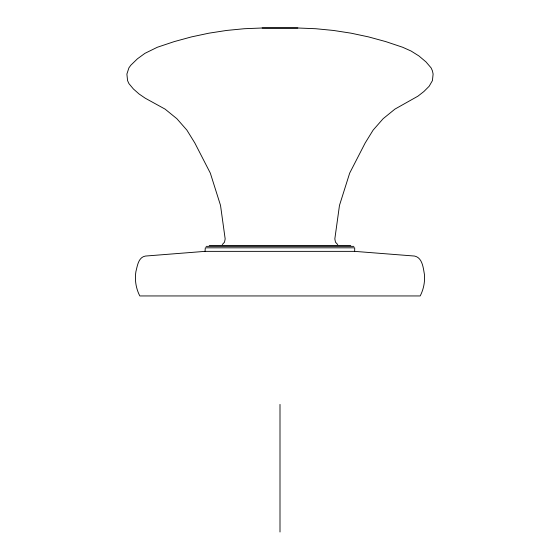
<?xml version="1.0" encoding="UTF-8"?>
<svg xmlns="http://www.w3.org/2000/svg" width="560" height="560" viewBox="0 0 560 560"><rect width="100%" height="100%" fill="white"/><g stroke="black" fill="none" stroke-linecap="round" stroke-linejoin="round"><path stroke-width="0.84" d="M205.023 251.363L205.31 247.828L354.69 247.828L354.69 251.363L414.617 256.06C422.562 257.81 423.262 268.093 424.473 274.715C425.04 282.016 423.535 289.443 420.182 295.946L139.818 295.946C135.975 288.519 134.582 279.867 135.905 271.607C137.375 265.923 138.355 257.243 145.383 256.06L205.023 251.363L354.69 251.363M222.243 244.622L224.511 242.179L225.169 238.91L220.521 205.387L210.322 173.117L194.845 143.024L186.872 130.102L176.848 118.685L165.067 109.109L145.201 98.182L139.027 93.947L133.413 88.984L128.912 83.594L127.568 80.591L126.889 74.081L128.912 67.858L130.844 65.198L137.473 58.779L144.928 53.347L157.339 47.257L174.265 41.594L191.478 36.897L208.929 33.18L226.569 30.45L244.328 28.721L262.157 28L297.843 28L315.672 28.721L333.431 30.45L351.071 33.18L368.522 36.897L385.735 41.594L402.661 47.257L411.082 51.03L418.894 55.93L425.95 61.873L431.088 67.858L432.432 70.861L433.111 74.081L432.432 80.591L429.156 86.254L423.857 91.553L417.949 96.159L394.933 109.109L383.152 118.685L373.128 130.102L365.155 143.024L349.678 173.117L339.479 205.387L334.831 238.91L335.489 242.179L337.757 244.622M297.843 28L262.157 28M209.237 245.532L350.763 245.532M206.115 246.365L353.885 246.365M280 404.404L280 532"/></g></svg>
